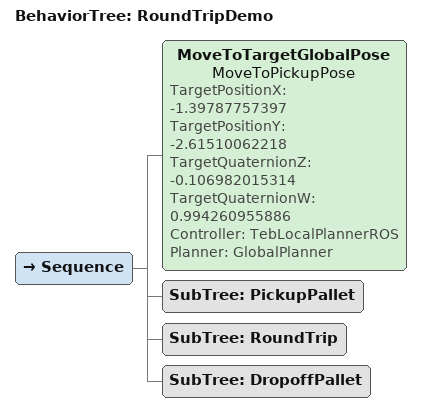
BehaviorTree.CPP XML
<root main_tree_to_execute="RoundTripDemo">
  <include path="pickup_tree.xml"/>
  <include path="dropoff_tree.xml"/>
  <include path="round_trip_tree.xml"/>

  <BehaviorTree ID="RoundTripDemo">
    <Sequence>
      <MoveToTargetGlobalPose
        name="MoveToPickupPose"
        TargetPositionX="-1.39787757397"
        TargetPositionY="-2.61510062218"
        TargetQuaternionZ="-0.106982015314"
        TargetQuaternionW="0.994260955886"
        Controller="TebLocalPlannerROS"
        Planner="GlobalPlanner"/>
      <SubTree ID="PickupPallet"/>
      <SubTree ID="RoundTrip"/>
      <SubTree ID="DropoffPallet"/>
    </Sequence>
  </BehaviorTree>
</root>
